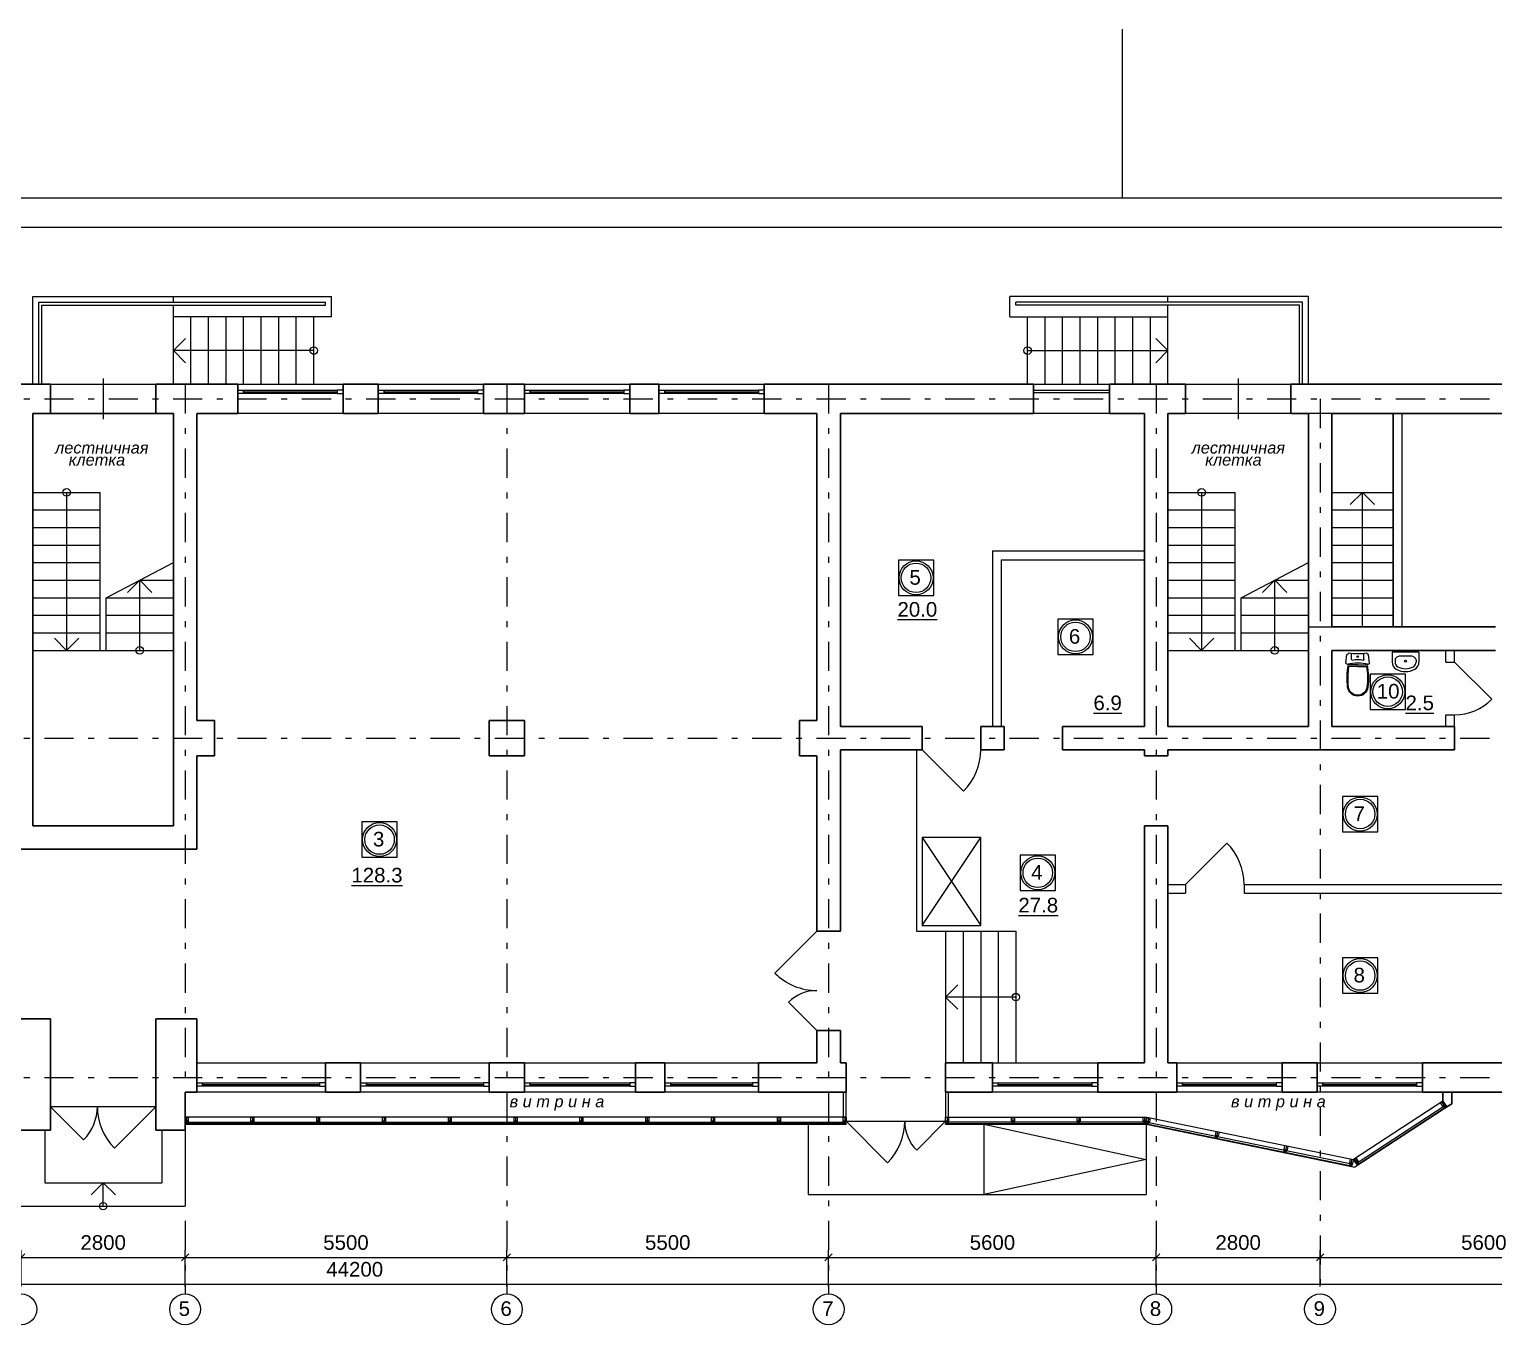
# Model space of a CAD drawing. Header units: metres. Extents: x 0 to 61.5, y -2.9 to 31.9.
# Drawn here: x 22.31 to 47.34, y 9.74 to 31.88 of the extents above; entities that cross this region are included whole.
import ezdxf
from ezdxf.enums import TextEntityAlignment as Align

# ---------------------------------------------------------------- set-up
doc = ezdxf.new("R2010")
doc.units = ezdxf.units.M
doc.header["$MEASUREMENT"] = 0
doc.linetypes.add('( Dashdot )', pattern=[1.001, 0.5, -0.25, 0.001, -0.25])
doc.layers.add('Level 50', color=7, linetype='Continuous', lineweight=0)
doc.layers.add('YOLO_TABLE', color=1, linetype='Continuous')
doc.styles.get("Standard").update_dxf_attribs({"font": 'times.ttf'})
doc.styles.add('Style-Arial', font='arial.ttf')
doc.styles.add('Style-Arial IF', font='ariali.ttf')
doc.dimstyles.get("Standard").update_dxf_attribs({"dimtxt": 0.18, "dimasz": 0.18, "dimexe": 0.18, "dimexo": 0.0625, "dimgap": 0.09, "dimtad": 0, "dimtih": 1, "dimtoh": 1, "dimdec": 4, "dimzin": 0, "dimdsep": 46, "dimtxsty": 'Standard', "dimcen": 0.09, "dimadec": 0, "dimazin": 0, "dimtfac": 1, "dimtdec": 4, "dimtofl": 0, "dimtmove": 0, "dimatfit": 3, "dimfxl": 1, "dimtolj": 1, "dimtzin": 0, "dimarcsym": 0})

# ---------------------------------------------------------------- blocks, each defined once
blk = doc.blocks.new('*U1186')
at = {"lineweight": 0}
blk.add_line((-0.8, 0), (0.8, 0), dxfattribs=at)
at = {"lineweight": 13, "flags": 128}
for points in [[(-0.9, 0.03), (-0.8, 0.03), (-0.8, -0.03), (-0.9, -0.03), (-0.9, 0.03)], [(0.9, 0.03), (0.8, 0.03), (0.8, -0.03), (0.9, -0.03), (0.9, 0.03)]]:
    blk.add_lwpolyline(points, close=True, dxfattribs=at)
at = {"lineweight": 0, "flags": 128}
blk.add_lwpolyline([(-0.8, 0.03), (0.8, 0.03), (0.8, -0.03), (-0.8, -0.03), (-0.8, 0.03)], close=True, dxfattribs=at)
blk = doc.blocks.new('*U1187')
at = {"lineweight": 0}
blk.add_line((-1, 0), (1, 0), dxfattribs=at)
at = {"lineweight": 13, "flags": 128}
for points in [[(-1.1, 0.03), (-1, 0.03), (-1, -0.03), (-1.1, -0.03), (-1.1, 0.03)], [(1.1, 0.03), (1, 0.03), (1, -0.03), (1.1, -0.03), (1.1, 0.03)]]:
    blk.add_lwpolyline(points, close=True, dxfattribs=at)
at = {"lineweight": 0, "flags": 128}
blk.add_lwpolyline([(-1, 0.03), (1, 0.03), (1, -0.03), (-1, -0.03), (-1, 0.03)], close=True, dxfattribs=at)
blk = doc.blocks.new('*U1188')
at = {"lineweight": 0}
blk.add_line((-0.85, 0), (0.85, 0), dxfattribs=at)
at = {"lineweight": 13, "flags": 128}
for points in [[(-0.95, 0.03), (-0.85, 0.03), (-0.85, -0.03), (-0.95, -0.03), (-0.95, 0.03)], [(0.95, 0.03), (0.85, 0.03), (0.85, -0.03), (0.95, -0.03), (0.95, 0.03)]]:
    blk.add_lwpolyline(points, close=True, dxfattribs=at)
at = {"lineweight": 0, "flags": 128}
blk.add_lwpolyline([(-0.85, 0.03), (0.85, 0.03), (0.85, -0.03), (-0.85, -0.03), (-0.85, 0.03)], close=True, dxfattribs=at)
blk = doc.blocks.new('*U1189')
at = {"lineweight": 0}
blk.add_line((-0.7, 0), (0.7, 0), dxfattribs=at)
at = {"lineweight": 13, "flags": 128}
for points in [[(-0.8, 0.03), (-0.7, 0.03), (-0.7, -0.03), (-0.8, -0.03), (-0.8, 0.03)], [(0.8, 0.03), (0.7, 0.03), (0.7, -0.03), (0.8, -0.03), (0.8, 0.03)]]:
    blk.add_lwpolyline(points, close=True, dxfattribs=at)
at = {"lineweight": 0, "flags": 128}
blk.add_lwpolyline([(-0.7, 0.03), (0.7, 0.03), (0.7, -0.03), (-0.7, -0.03), (-0.7, 0.03)], close=True, dxfattribs=at)
blk = doc.blocks.new('*U109')
at = {"color": 7, "linetype": 'Continuous', "lineweight": 13}
blk.add_line((0, 0.06), (0, -0.06), dxfattribs=at)
at = {"color": 7, "linetype": 'Continuous', "lineweight": 13, "flags": 128}
for points in [[(-0.025, 0.06), (0.025, 0.06), (0.025, -0.01), (-0.025, -0.01), (-0.025, 0.06)], [(-0.025, -0.05), (0.025, -0.05), (0.025, -0.06), (-0.025, -0.06), (-0.025, -0.05)]]:
    blk.add_lwpolyline(points, close=True, dxfattribs=at)
for points in [[(-0.015, -0.025), (-0.025, -0.025), (-0.025, -0.01), (0.025, -0.01), (0.025, -0.025), (0.015, -0.025)], [(0.015, -0.025), (0.015, -0.05), (-0.015, -0.05), (-0.015, -0.025)]]:
    blk.add_lwpolyline(points, dxfattribs=at)
blk = doc.blocks.new('SINK10')
at = {"color": 252, "linetype": 'Continuous', "lineweight": 13}
for p, q in [((-23, 0), (-23, -16.8)), ((23, 0), (-23, 0)), ((23, 0), (23, -16.8)), ((-17.9, -12.3), (-18, -13.4)), ((-18, -13.4), (-18, -16.8)), ((-17.5, -11.2), (-17.9, -12.3)), ((-16.8, -10.1), (-17.5, -11.2)), ((-15.9, -9.2), (-16.8, -10.1)), ((-14.8, -8.3), (-15.9, -9.2)), ((-13.6, -7.7), (-14.8, -8.3)), ((-12.2, -7.2), (-13.6, -7.7)), ((-10.7, -6.9), (-12.2, -7.2)), ((-9.1, -6.8), (-10.7, -6.9)), ((-9.1, -6.8), (-9.1, -6.8)), ((9.1, -6.8), (-9.1, -6.8)), ((9.1, -6.8), (9.1, -6.8)), ((10.7, -6.9), (9.1, -6.8)), ((12.2, -7.2), (10.7, -6.9)), ((13.6, -7.7), (12.2, -7.2)), ((14.8, -8.3), (13.6, -7.7)), ((15.9, -9.2), (14.8, -8.3)), ((16.8, -10.1), (15.9, -9.2)), ((17.5, -11.2), (16.8, -10.1)), ((17.9, -12.3), (17.5, -11.2)), ((18, -13.4), (17.9, -12.3)), ((18, -13.4), (18, -16.8))]:
    blk.add_line(p, q, dxfattribs=at)
for centre, radius, start, end in [((-9.1, -16.8), 13.9, 180, 241.5254), ((-9.1, -16.8), 8.89, 180, 241.5254), ((0, 0), 28, 241.5254, 298.4746), ((0, -15.2), 1.75, 0, 360), ((9.1, -16.8), 8.89, 298.4746, 360), ((9.1, -16.8), 13.9, 298.4746, 360), ((0, 0), 33, 241.5254, 298.4746)]:
    blk.add_arc(centre, radius, start, end, dxfattribs=at)
blk = doc.blocks.new('ун2')
at = {"color": 252, "linetype": 'Continuous', "lineweight": 13}
for p, q in [((-0.131, -0.114), (-0.131, 0.006)), ((0.131, -0.114), (0.131, 0.006)), ((-0.25, -0.194), (-0.229, -0.012)), ((0, -0.266), (-0.184, -0.266)), ((0, -0.235), (-0.168, -0.235)), ((0, -0.235), (0.168, -0.235)), ((0, -0.266), (0.184, -0.266)), ((0.25, -0.194), (0.229, -0.012))]:
    blk.add_line(p, q, dxfattribs=at)
at = {"color": 252, "linetype": 'Continuous', "lineweight": 13, "extrusion": (0, 0, -1)}
blk.add_circle((0, -0.058), 0.0157, dxfattribs=at)
at = {"color": 252, "linetype": 'Continuous', "lineweight": 13}
for centre, radius, start, end in [((-0.225, 0.014), 0.0259, 262.0147, 1.5137), ((0, 1.373), 1.373, 261.6431, 278.3569), ((0.225, 0.014), 0.0258, 178.1572, 278.1058), ((-0.226, -0.192), 0.0242, 185.3126, 270.5398), ((0, -1.267), 1.076, 77.8721, 102.1279), ((1.292, -0.524), 1.518, 168.8327, 186.9654), ((-0.169, -0.152), 0.0829, 229.7034, 270.7895), ((1.29, -0.524), 1.497, 170.087, 187.0749), ((-0.115, -0.115), 0.0166, 175.2998, 270.088), ((0, -0.594), 0.477, 76.0614, 103.9386), ((0.115, -0.115), 0.0166, 269.912, 4.7002), ((0.169, -0.152), 0.0829, 269.2105, 310.2966), ((-1.29, -0.524), 1.497, 352.9251, 9.913), ((-1.292, -0.524), 1.518, 353.0346, 11.1673), ((0.226, -0.192), 0.0242, 269.4602, 354.6874), ((0, -0.679), 0.217, 187.7539, 269.9084), ((0, -0.679), 0.198, 188.5249, 269.9084), ((0, -0.679), 0.198, 270.0916, 351.4751), ((0, -0.679), 0.217, 270.0916, 352.2461)]:
    blk.add_arc(centre, radius, start, end, dxfattribs=at)
blk = doc.blocks.new('*U15')
at = {"color": 7, "linetype": 'Continuous', "lineweight": 13}
for radius in [0.291, 0.252]:
    blk.add_circle((0, 0), radius, dxfattribs=at)
at = {"color": 7, "linetype": 'Continuous', "lineweight": 13, "style": 'Style-Arial'}
blk.add_text('3', height=0.25, dxfattribs=at).set_placement((-0.113, 0.133), align=Align.TOP_LEFT)
blk = doc.blocks.new('*U16')
at = {"color": 7, "linetype": 'Continuous', "lineweight": 13}
for radius in [0.291, 0.252]:
    blk.add_circle((0, 0), radius, dxfattribs=at)
at = {"color": 7, "linetype": 'Continuous', "lineweight": 13, "style": 'Style-Arial'}
blk.add_text('4', height=0.25, dxfattribs=at).set_placement((-0.113, 0.133), align=Align.TOP_LEFT)
blk = doc.blocks.new('*U17')
at = {"color": 7, "linetype": 'Continuous', "lineweight": 13}
for radius in [0.291, 0.252]:
    blk.add_circle((0, 0), radius, dxfattribs=at)
at = {"color": 7, "linetype": 'Continuous', "lineweight": 13, "style": 'Style-Arial'}
blk.add_text('5', height=0.25, dxfattribs=at).set_placement((-0.113, 0.133), align=Align.TOP_LEFT)
blk = doc.blocks.new('*U18')
at = {"color": 7, "linetype": 'Continuous', "lineweight": 13}
for radius in [0.291, 0.252]:
    blk.add_circle((0, 0), radius, dxfattribs=at)
at = {"color": 7, "linetype": 'Continuous', "lineweight": 13, "style": 'Style-Arial'}
blk.add_text('6', height=0.25, dxfattribs=at).set_placement((-0.113, 0.133), align=Align.TOP_LEFT)
blk = doc.blocks.new('*U19')
at = {"color": 7, "linetype": 'Continuous', "lineweight": 13}
for radius in [0.291, 0.252]:
    blk.add_circle((0, 0), radius, dxfattribs=at)
at = {"color": 7, "linetype": 'Continuous', "lineweight": 13, "style": 'Style-Arial'}
blk.add_text('7', height=0.25, dxfattribs=at).set_placement((-0.113, 0.133), align=Align.TOP_LEFT)
blk = doc.blocks.new('*U20')
at = {"color": 7, "linetype": 'Continuous', "lineweight": 13}
for radius in [0.291, 0.252]:
    blk.add_circle((0, 0), radius, dxfattribs=at)
at = {"color": 7, "linetype": 'Continuous', "lineweight": 13, "style": 'Style-Arial'}
blk.add_text('8', height=0.25, dxfattribs=at).set_placement((-0.113, 0.133), align=Align.TOP_LEFT)
blk = doc.blocks.new('*U1192')
at = {"color": 7, "linetype": 'Continuous', "lineweight": 13}
for radius in [0.291, 0.252]:
    blk.add_circle((0, 0), radius, dxfattribs=at)
at = {"color": 7, "linetype": 'Continuous', "lineweight": 13, "style": 'Style-Arial'}
blk.add_text('10', height=0.25, dxfattribs=at).set_placement((-0.187, 0.133), align=Align.TOP_LEFT)
blk = doc.blocks.new('_Oblique')
at = {"color": 0, "linetype": 'ByBlock', "lineweight": -2}
blk.add_line((0.5, 0.5), (-0.5, -0.5), dxfattribs=at)
blk = doc.blocks.new('*D1200')
at = {"color": 0, "linetype": 'Continuous', "lineweight": -2, "transparency": 16777216}
for p, q in [((22.176, 10.391), (22.176, 11.016)), ((24.976, 10.391), (24.976, 11.016)), ((22.176, 10.891), (24.976, 10.891))]:
    blk.add_line(p, q, dxfattribs=at)
at = {"layer": 'Defpoints', "color": 0, "linetype": 'Continuous', "lineweight": 13, "transparency": 16777216}
for p in [(24.976, 10.891), (22.176, 10.266), (24.976, 10.266)]:
    blk.add_point(p, dxfattribs=at)
at = {"color": 0, "linetype": 'Continuous', "lineweight": -2, "transparency": 16777216, "xscale": 0.125, "yscale": 0.125, "zscale": 0.125, "rotation": 180}
blk.add_blockref('_Oblique', (22.176, 10.891), dxfattribs=at)
at = {"color": 0, "linetype": 'Continuous', "lineweight": -2, "transparency": 16777216, "xscale": 0.125, "yscale": 0.125, "zscale": 0.125}
blk.add_blockref('_Oblique', (24.976, 10.891), dxfattribs=at)
at = {"color": 0, "linetype": 'Continuous', "lineweight": 0, "transparency": 16777216, "insert": (23.576, 11.143), "char_height": 0.25, "attachment_point": 5, "style": 'Style-Arial'}
blk.add_mtext('\\A1;2800', dxfattribs=at)
blk = doc.blocks.new('*D1201')
at = {"color": 0, "linetype": 'Continuous', "lineweight": -2, "transparency": 16777216}
for p, q in [((24.976, 10.391), (24.976, 11.016)), ((30.476, 10.391), (30.476, 11.016)), ((24.976, 10.891), (30.476, 10.891))]:
    blk.add_line(p, q, dxfattribs=at)
at = {"layer": 'Defpoints', "color": 0, "linetype": 'Continuous', "lineweight": 13, "transparency": 16777216}
for p in [(30.476, 10.891), (24.976, 10.266), (30.476, 10.266)]:
    blk.add_point(p, dxfattribs=at)
at = {"color": 0, "linetype": 'Continuous', "lineweight": -2, "transparency": 16777216, "xscale": 0.125, "yscale": 0.125, "zscale": 0.125, "rotation": 180}
blk.add_blockref('_Oblique', (24.976, 10.891), dxfattribs=at)
at = {"color": 0, "linetype": 'Continuous', "lineweight": -2, "transparency": 16777216, "xscale": 0.125, "yscale": 0.125, "zscale": 0.125}
blk.add_blockref('_Oblique', (30.476, 10.891), dxfattribs=at)
at = {"color": 0, "linetype": 'Continuous', "lineweight": 0, "transparency": 16777216, "insert": (27.726, 11.143), "char_height": 0.25, "attachment_point": 5, "style": 'Style-Arial'}
blk.add_mtext('\\A1;5500', dxfattribs=at)
blk = doc.blocks.new('*D1202')
at = {"color": 0, "linetype": 'Continuous', "lineweight": -2, "transparency": 16777216}
for p, q in [((30.476, 10.391), (30.476, 11.016)), ((35.976, 10.391), (35.976, 11.016)), ((30.476, 10.891), (35.976, 10.891))]:
    blk.add_line(p, q, dxfattribs=at)
at = {"layer": 'Defpoints', "color": 0, "linetype": 'Continuous', "lineweight": 13, "transparency": 16777216}
for p in [(35.976, 10.891), (30.476, 10.266), (35.976, 10.266)]:
    blk.add_point(p, dxfattribs=at)
at = {"color": 0, "linetype": 'Continuous', "lineweight": -2, "transparency": 16777216, "xscale": 0.125, "yscale": 0.125, "zscale": 0.125, "rotation": 180}
blk.add_blockref('_Oblique', (30.476, 10.891), dxfattribs=at)
at = {"color": 0, "linetype": 'Continuous', "lineweight": -2, "transparency": 16777216, "xscale": 0.125, "yscale": 0.125, "zscale": 0.125}
blk.add_blockref('_Oblique', (35.976, 10.891), dxfattribs=at)
at = {"color": 0, "linetype": 'Continuous', "lineweight": 0, "transparency": 16777216, "insert": (33.226, 11.143), "char_height": 0.25, "attachment_point": 5, "style": 'Style-Arial'}
blk.add_mtext('\\A1;5500', dxfattribs=at)
blk = doc.blocks.new('*D1203')
at = {"color": 0, "linetype": 'Continuous', "lineweight": -2, "transparency": 16777216}
for p, q in [((35.976, 10.391), (35.976, 11.016)), ((41.576, 10.391), (41.576, 11.016)), ((35.976, 10.891), (41.576, 10.891))]:
    blk.add_line(p, q, dxfattribs=at)
at = {"layer": 'Defpoints', "color": 0, "linetype": 'Continuous', "lineweight": 13, "transparency": 16777216}
for p in [(41.576, 10.891), (35.976, 10.266), (41.576, 10.266)]:
    blk.add_point(p, dxfattribs=at)
at = {"color": 0, "linetype": 'Continuous', "lineweight": -2, "transparency": 16777216, "xscale": 0.125, "yscale": 0.125, "zscale": 0.125, "rotation": 180}
blk.add_blockref('_Oblique', (35.976, 10.891), dxfattribs=at)
at = {"color": 0, "linetype": 'Continuous', "lineweight": -2, "transparency": 16777216, "xscale": 0.125, "yscale": 0.125, "zscale": 0.125}
blk.add_blockref('_Oblique', (41.576, 10.891), dxfattribs=at)
at = {"color": 0, "linetype": 'Continuous', "lineweight": 0, "transparency": 16777216, "insert": (38.776, 11.143), "char_height": 0.25, "attachment_point": 5, "style": 'Style-Arial'}
blk.add_mtext('\\A1;5600', dxfattribs=at)
blk = doc.blocks.new('*D1204')
at = {"color": 0, "linetype": 'Continuous', "lineweight": -2, "transparency": 16777216}
for p, q in [((41.576, 10.391), (41.576, 11.016)), ((44.376, 10.391), (44.376, 11.016)), ((41.576, 10.891), (44.376, 10.891))]:
    blk.add_line(p, q, dxfattribs=at)
at = {"layer": 'Defpoints', "color": 0, "linetype": 'Continuous', "lineweight": 13, "transparency": 16777216}
for p in [(44.376, 10.891), (41.576, 10.266), (44.376, 10.266)]:
    blk.add_point(p, dxfattribs=at)
at = {"color": 0, "linetype": 'Continuous', "lineweight": -2, "transparency": 16777216, "xscale": 0.125, "yscale": 0.125, "zscale": 0.125, "rotation": 180}
blk.add_blockref('_Oblique', (41.576, 10.891), dxfattribs=at)
at = {"color": 0, "linetype": 'Continuous', "lineweight": -2, "transparency": 16777216, "xscale": 0.125, "yscale": 0.125, "zscale": 0.125}
blk.add_blockref('_Oblique', (44.376, 10.891), dxfattribs=at)
at = {"color": 0, "linetype": 'Continuous', "lineweight": 0, "transparency": 16777216, "insert": (42.976, 11.143), "char_height": 0.25, "attachment_point": 5, "style": 'Style-Arial'}
blk.add_mtext('\\A1;2800', dxfattribs=at)
blk = doc.blocks.new('*D1205')
at = {"color": 0, "linetype": 'Continuous', "lineweight": -2, "transparency": 16777216}
for p, q in [((44.376, 10.391), (44.376, 11.016)), ((49.976, 10.391), (49.976, 11.016)), ((44.376, 10.891), (49.976, 10.891))]:
    blk.add_line(p, q, dxfattribs=at)
at = {"layer": 'Defpoints', "color": 0, "linetype": 'Continuous', "lineweight": 13, "transparency": 16777216}
for p in [(49.976, 10.891), (44.376, 10.266), (49.976, 10.266)]:
    blk.add_point(p, dxfattribs=at)
at = {"color": 0, "linetype": 'Continuous', "lineweight": -2, "transparency": 16777216, "xscale": 0.125, "yscale": 0.125, "zscale": 0.125, "rotation": 180}
blk.add_blockref('_Oblique', (44.376, 10.891), dxfattribs=at)
at = {"color": 0, "linetype": 'Continuous', "lineweight": -2, "transparency": 16777216, "xscale": 0.125, "yscale": 0.125, "zscale": 0.125}
blk.add_blockref('_Oblique', (49.976, 10.891), dxfattribs=at)
at = {"color": 0, "linetype": 'Continuous', "lineweight": 0, "transparency": 16777216, "insert": (47.176, 11.143), "char_height": 0.25, "attachment_point": 5, "style": 'Style-Arial'}
blk.add_mtext('\\A1;5600', dxfattribs=at)
blk = doc.blocks.new('*D1207')
at = {"color": 0, "linetype": 'Continuous', "lineweight": -2, "transparency": 16777216}
for p, q in [((5.776, 10.391), (5.776, 10.558)), ((49.976, 10.391), (49.976, 10.558)), ((5.776, 10.433), (49.976, 10.433))]:
    blk.add_line(p, q, dxfattribs=at)
at = {"layer": 'Defpoints', "color": 0, "linetype": 'Continuous', "lineweight": 13, "transparency": 16777216}
for p in [(5.776, 10.266), (49.976, 10.433), (49.976, 10.266)]:
    blk.add_point(p, dxfattribs=at)
at = {"color": 0, "linetype": 'Continuous', "lineweight": -2, "transparency": 16777216, "xscale": 0.125, "yscale": 0.125, "zscale": 0.125, "rotation": 180}
blk.add_blockref('_Oblique', (5.776, 10.433), dxfattribs=at)
at = {"color": 0, "linetype": 'Continuous', "lineweight": -2, "transparency": 16777216, "xscale": 0.125, "yscale": 0.125, "zscale": 0.125}
blk.add_blockref('_Oblique', (49.976, 10.433), dxfattribs=at)
at = {"color": 0, "linetype": 'Continuous', "lineweight": 0, "transparency": 16777216, "insert": (27.876, 10.685), "char_height": 0.25, "attachment_point": 5, "style": 'Style-Arial'}
blk.add_mtext('\\A1;44200', dxfattribs=at)

msp = doc.modelspace()

# ---------------------------------------------------------------- linework, layer by layer
at = {"color": 7, "linetype": 'Continuous', "lineweight": 0}
msp.add_line((40.9999691, 28.99999116), (40.9999691, 31.88290651), dxfattribs=at)
at = {"lineweight": 13}
for p, q in [((22.37617941, 25.81594903), (22.37617941, 27.31594903)), ((22.37617941, 27.31594903), (27.47617941, 27.31594903)), ((24.77617941, 27.21594903), (24.77617941, 27.31594903)), ((27.47617941, 26.96594903), (27.47617941, 27.31594903)), ((44.17617941, 27.31594903), (39.07617941, 27.31594903)), ((39.07617941, 26.96594903), (39.07617941, 27.31594903)), ((41.77617941, 27.21594903), (41.77617941, 27.31594903)), ((44.17617941, 25.81594903), (44.17617941, 27.31594903)), ((22.47617941, 27.21594903), (27.37617941, 27.21594903)), ((22.47617941, 25.81594903), (22.47617941, 27.21594903)), ((22.52617941, 27.16594903), (27.37617941, 27.16594903)), ((22.52617941, 25.81594903), (22.52617941, 27.16594903)), ((24.77617941, 25.81594903), (24.77617941, 27.16594903)), ((27.37617941, 27.16594903), (27.37617941, 27.21594903)), ((44.07617941, 27.21594903), (39.17617941, 27.21594903)), ((39.17617941, 27.16594903), (39.17617941, 27.21594903)), ((44.02617941, 27.16594903), (39.17617941, 27.16594903)), ((41.77617941, 25.81594903), (41.77617941, 27.16594903)), ((44.02617941, 25.81594903), (44.02617941, 27.16594903)), ((44.07617941, 25.81594903), (44.07617941, 27.21594903)), ((27.47617941, 26.96594903), (24.77617941, 26.96594903)), ((27.17617941, 25.81594903), (27.17617941, 26.96594903)), ((39.07617941, 26.96594903), (41.77617941, 26.96594903)), ((39.37617941, 25.81594903), (39.37617941, 26.96594903)), ((45.62617941, 25.31594903), (45.62617941, 21.66594903)), ((45.77617941, 25.31594903), (45.77617941, 21.66594903)), ((22.37617941, 23.96594903), (23.52617941, 23.96594903)), ((23.52617941, 21.26594903), (23.52617941, 23.96594903)), ((41.77617941, 23.96594903), (42.92617941, 23.96594903)), ((42.92617941, 21.26594903), (42.92617941, 23.96594903)), ((38.77617941, 22.96594903), (38.77617941, 19.96594903)), ((38.77617941, 22.96594903), (41.37617941, 22.96594903)), ((38.92617941, 22.81594903), (38.92617941, 19.96594903)), ((38.92617941, 22.81594903), (41.37617941, 22.81594903)), ((23.62617941, 21.26594903), (23.62617941, 22.16594903)), ((43.02617941, 21.26594903), (43.02617941, 22.16594903)), ((22.37617941, 21.26594903), (24.77617941, 21.26594903)), ((41.77617941, 21.26594903), (44.17617941, 21.26594903)), ((46.52617941, 21.06594903), (46.52617941, 21.26594903)), ((46.52617941, 21.06594903), (46.67617941, 21.06594903)), ((46.67617941, 21.06594903), (46.67617941, 21.26594903)), ((46.67617941, 21.06594903), (47.31257551, 20.42955293)), ((46.52617941, 19.96594903), (46.52617941, 20.16594903)), ((46.52617941, 20.16594903), (46.67617941, 20.16594903)), ((46.67617941, 19.96594903), (46.67617941, 20.16594903)), ((37.47617941, 19.56594903), (37.47617941, 16.46594903)), ((37.57617941, 19.56594903), (38.28328619, 18.85884225)), ((42.07617941, 17.26594903), (42.78328619, 17.97305581)), ((41.77617941, 17.26594903), (42.07617941, 17.26594903)), ((41.77617941, 17.11594903), (42.07617941, 17.11594903)), ((42.07617941, 17.26594903), (42.07617941, 17.11594903)), ((43.07617941, 17.26594903), (43.07617941, 17.11594903)), ((43.07617941, 17.26594903), (48.27617941, 17.26594903)), ((43.07617941, 17.11594903), (49.97617941, 17.11594903)), ((35.77617941, 16.46594903), (35.05900665, 15.74877628)), ((37.47617941, 16.46594903), (39.17617941, 16.46594903)), ((37.97617941, 16.46594903), (37.97617941, 14.21594903)), ((39.17617941, 16.46594903), (39.17617941, 14.21594903)), ((35.77617941, 14.76594903), (35.29127064, 15.2508578)), ((38.77617941, 14.21594903), (39.17617941, 14.21594903)), ((46.47683249, 13.56172565), (44.94605099, 12.5617837)), ((22.67617941, 13.46594903), (23.24186484, 12.90026361)), ((24.47617941, 13.46594903), (23.76907263, 12.75884225)), ((36.27617941, 13.28594903), (24.97617941, 13.28594903)), ((37.97617941, 13.28594903), (41.4133522, 13.28594903)), ((41.4133522, 13.28594903), (44.94605099, 12.5617837)), ((46.62617941, 13.51594903), (44.97033192, 12.43431108)), ((22.57617941, 13.06594903), (22.57617941, 12.16594903)), ((24.57617941, 13.06594903), (24.57617941, 12.16594903)), ((24.97617941, 13.16594903), (36.27617941, 13.16594903)), ((24.97617941, 13.06594903), (24.97617941, 11.76594903)), ((35.62617941, 13.16594903), (35.62617941, 11.96594903)), ((36.27617941, 13.21594903), (36.98328619, 12.50884225)), ((37.97617941, 13.21594903), (37.48120466, 12.72097429)), ((37.97617941, 13.16594903), (41.40117941, 13.16594903)), ((38.62617941, 13.16594903), (38.62617941, 11.96594903)), ((41.40117941, 13.16594903), (44.97033192, 12.43431108)), ((41.40117941, 13.16594903), (41.40117941, 11.96594903)), ((22.57617941, 12.16594903), (24.57617941, 12.16594903)), ((22.17617941, 11.76594903), (24.97617941, 11.76594903)), ((35.62617941, 11.96594903), (41.40117941, 11.96594903))]:
    msp.add_line(p, q, dxfattribs=at)
at = {"lineweight": 0}
for p, q in [((25.07617941, 25.81594903), (25.07617941, 26.96594903)), ((25.37617941, 25.81594903), (25.37617941, 26.96594903)), ((25.67617941, 25.81594903), (25.67617941, 26.96594903)), ((25.97617941, 25.81594903), (25.97617941, 26.96594903)), ((26.27617941, 25.81594903), (26.27617941, 26.96594903)), ((26.57617941, 25.81594903), (26.57617941, 26.96594903)), ((26.87617941, 25.81594903), (26.87617941, 26.96594903)), ((39.67617941, 25.81594903), (39.67617941, 26.96594903)), ((39.97617941, 25.81594903), (39.97617941, 26.96594903)), ((40.27617941, 25.81594903), (40.27617941, 26.96594903)), ((40.57617941, 25.81594903), (40.57617941, 26.96594903)), ((40.87617941, 25.81594903), (40.87617941, 26.96594903)), ((41.17617941, 25.81594903), (41.17617941, 26.96594903)), ((41.47617941, 25.81594903), (41.47617941, 26.96594903)), ((24.98392978, 26.59869941), (24.77617941, 26.39094903)), ((41.56842904, 26.59869941), (41.77617941, 26.39094903)), ((27.17617941, 26.39094903), (24.77617941, 26.39094903)), ((24.98392978, 26.18319866), (24.77617941, 26.39094903)), ((39.37617941, 26.39094903), (41.77617941, 26.39094903)), ((41.56842904, 26.18319866), (41.77617941, 26.39094903)), ((23.57617941, 25.91594903), (23.57617941, 25.21594903)), ((42.97617941, 25.91594903), (42.97617941, 25.21594903)), ((22.95117941, 23.96594903), (22.95117941, 21.26594903)), ((42.35117941, 23.96594903), (42.35117941, 21.26594903)), ((44.89342904, 23.75819866), (45.10117941, 23.96594903)), ((45.10117941, 21.66594903), (45.10117941, 23.96594903)), ((45.30892978, 23.75819866), (45.10117941, 23.96594903)), ((22.37617941, 23.66594903), (23.52617941, 23.66594903)), ((41.77617941, 23.66594903), (42.92617941, 23.66594903)), ((22.37617941, 23.36594903), (23.52617941, 23.36594903)), ((41.77617941, 23.36594903), (42.92617941, 23.36594903)), ((22.37617941, 23.06594903), (23.52617941, 23.06594903)), ((41.77617941, 23.06594903), (42.92617941, 23.06594903)), ((22.37617941, 22.76594903), (23.52617941, 22.76594903)), ((23.62617941, 22.16594903), (24.77617941, 22.76594903)), ((41.77617941, 22.76594903), (42.92617941, 22.76594903)), ((43.02617941, 22.16594903), (44.17617941, 22.76594903)), ((22.37617941, 22.46594903), (23.52617941, 22.46594903)), ((23.99342904, 22.25819866), (24.20117941, 22.46594903)), ((24.20117941, 22.46594903), (24.77617941, 22.46594903)), ((24.20117941, 21.26594903), (24.20117941, 22.46594903)), ((24.40892978, 22.25819866), (24.20117941, 22.46594903)), ((41.77617941, 22.46594903), (42.92617941, 22.46594903)), ((43.39342904, 22.25819866), (43.60117941, 22.46594903)), ((43.60117941, 22.46594903), (44.17617941, 22.46594903)), ((43.60117941, 21.26594903), (43.60117941, 22.46594903)), ((43.80892978, 22.25819866), (43.60117941, 22.46594903)), ((22.37617941, 22.16594903), (23.52617941, 22.16594903)), ((23.62617941, 22.16594903), (24.77617941, 22.16594903)), ((41.77617941, 22.16594903), (42.92617941, 22.16594903)), ((43.02617941, 22.16594903), (44.17617941, 22.16594903)), ((22.37617941, 21.86594903), (23.52617941, 21.86594903)), ((23.62617941, 21.86594903), (24.77617941, 21.86594903)), ((41.77617941, 21.86594903), (42.92617941, 21.86594903)), ((43.02617941, 21.86594903), (44.17617941, 21.86594903)), ((22.37617941, 21.56594903), (23.52617941, 21.56594903)), ((23.62617941, 21.56594903), (24.77617941, 21.56594903)), ((41.77617941, 21.56594903), (42.92617941, 21.56594903)), ((43.02617941, 21.56594903), (44.17617941, 21.56594903)), ((22.74342904, 21.47369941), (22.95117941, 21.26594903)), ((23.15892978, 21.47369941), (22.95117941, 21.26594903)), ((42.14342904, 21.47369941), (42.35117941, 21.26594903)), ((42.55892978, 21.47369941), (42.35117941, 21.26594903)), ((37.57617941, 18.06594903), (38.57617941, 16.56594903)), ((37.57617941, 16.56594903), (38.57617941, 18.06594903)), ((38.27617941, 16.46594903), (38.27617941, 14.21594903)), ((38.57617941, 16.46594903), (38.57617941, 14.21594903)), ((38.87617941, 16.46594903), (38.87617941, 14.21594903)), ((38.18392978, 15.54869941), (37.97617941, 15.34094903)), ((39.17617941, 15.34094903), (37.97617941, 15.34094903)), ((38.18392978, 15.13319866), (37.97617941, 15.34094903)), ((38.87617941, 13.84594903), (40.47617941, 13.84594903)), ((42.02617941, 13.84594903), (43.62617941, 13.84594903)), ((44.42617941, 13.84594903), (46.02617941, 13.84594903)), ((24.47617941, 13.46594903), (22.67617941, 13.46594903)), ((36.27617941, 13.21594903), (37.97617941, 13.21594903)), ((23.36842904, 11.95819866), (23.57617941, 12.16594903)), ((23.57617941, 11.76594903), (23.57617941, 12.16594903)), ((23.78392978, 11.95819866), (23.57617941, 12.16594903))]:
    msp.add_line(p, q, dxfattribs=at)
at = {"lineweight": 30}
for p, q in [((12.77617941, 25.81594903), (22.67617941, 25.81594903)), ((22.67617941, 25.81594903), (22.67617941, 25.31594903)), ((24.47617941, 25.81594903), (24.47617941, 25.31594903)), ((24.47617941, 25.81594903), (25.87617941, 25.81594903)), ((25.87617941, 25.81594903), (25.87617941, 25.31594903)), ((27.67617941, 25.81594903), (27.67617941, 25.31594903)), ((27.67617941, 25.81594903), (28.27617941, 25.81594903)), ((28.27617941, 25.81594903), (28.27617941, 25.31594903)), ((30.07617941, 25.81594903), (30.07617941, 25.31594903)), ((30.07617941, 25.81594903), (30.77617941, 25.81594903)), ((30.77617941, 25.81594903), (30.77617941, 25.31594903)), ((32.57617941, 25.81594903), (32.57617941, 25.31594903)), ((32.57617941, 25.81594903), (33.07617941, 25.81594903)), ((33.07617941, 25.81594903), (33.07617941, 25.31594903)), ((34.87617941, 25.81594903), (34.87617941, 25.31594903)), ((34.87617941, 25.81594903), (39.47617941, 25.81594903)), ((39.47617941, 25.81594903), (39.47617941, 25.31594903)), ((40.77617941, 25.81594903), (40.77617941, 25.31594903)), ((40.77617941, 25.81594903), (42.07617941, 25.81594903)), ((42.07617941, 25.81594903), (42.07617941, 25.31594903)), ((43.87617941, 25.81594903), (43.87617941, 25.31594903)), ((43.87617941, 25.81594903), (50.47617941, 25.81594903)), ((22.37617941, 18.26594903), (22.37617941, 25.31594903)), ((22.37617941, 25.31594903), (22.67617941, 25.31594903)), ((24.47617941, 25.31594903), (24.77617941, 25.31594903)), ((24.77617941, 18.26594903), (24.77617941, 25.31594903)), ((25.17617941, 20.06594903), (25.17617941, 25.31594903)), ((25.17617941, 25.31594903), (25.87617941, 25.31594903)), ((27.67617941, 25.31594903), (28.27617941, 25.31594903)), ((30.07617941, 25.31594903), (30.77617941, 25.31594903)), ((32.57617941, 25.31594903), (33.07617941, 25.31594903)), ((34.87617941, 25.31594903), (35.77617941, 25.31594903)), ((35.77617941, 25.31594903), (35.77617941, 20.06594903)), ((36.17617941, 25.31594903), (36.17617941, 19.96594903)), ((36.17617941, 25.31594903), (39.47617941, 25.31594903)), ((40.77617941, 25.31594903), (41.37617941, 25.31594903)), ((41.37617941, 25.31594903), (41.37617941, 19.96594903)), ((41.77617941, 19.96594903), (41.77617941, 25.31594903)), ((41.77617941, 25.31594903), (42.07617941, 25.31594903)), ((44.17617941, 25.31594903), (43.87617941, 25.31594903)), ((44.17617941, 19.96594903), (44.17617941, 25.31594903)), ((44.57617941, 25.31594903), (49.97617941, 25.31594903)), ((44.57617941, 21.66594903), (44.57617941, 25.31594903)), ((44.57617941, 21.66594903), (47.37617941, 21.66594903)), ((44.57617941, 19.96594903), (44.57617941, 21.26594903)), ((44.57617941, 21.26594903), (47.37617941, 21.26594903)), ((25.47617941, 20.06594903), (25.17617941, 20.06594903)), ((25.47617941, 20.06594903), (25.47617941, 19.46594903)), ((30.17617941, 20.06594903), (30.17617941, 19.46594903)), ((30.17617941, 20.06594903), (30.77617941, 20.06594903)), ((30.77617941, 20.06594903), (30.77617941, 19.46594903)), ((35.47617941, 20.06594903), (35.77617941, 20.06594903)), ((35.47617941, 20.06594903), (35.47617941, 19.46594903)), ((36.17617941, 19.96594903), (37.57617941, 19.96594903)), ((37.57617941, 19.96594903), (37.57617941, 19.56594903)), ((38.57617941, 19.96594903), (38.57617941, 19.56594903)), ((38.57617941, 19.96594903), (38.97617941, 19.96594903)), ((38.97617941, 19.96594903), (38.97617941, 19.56594903)), ((39.97617941, 19.96594903), (39.97617941, 19.56594903)), ((39.97617941, 19.96594903), (41.37617941, 19.96594903)), ((41.77617941, 19.96594903), (44.17617941, 19.96594903)), ((44.57617941, 19.96594903), (46.67617941, 19.96594903)), ((46.67617941, 19.96594903), (46.67617941, 19.56594903)), ((36.17617941, 19.56594903), (37.57617941, 19.56594903)), ((36.17617941, 19.56594903), (36.17617941, 16.46594903)), ((38.57617941, 19.56594903), (38.97617941, 19.56594903)), ((39.97617941, 19.56594903), (41.37617941, 19.56594903)), ((41.37617941, 19.56594903), (41.37617941, 19.46594903)), ((41.77617941, 19.56594903), (41.77617941, 19.46594903)), ((41.77617941, 19.56594903), (46.67617941, 19.56594903)), ((25.17617941, 19.46594903), (25.17617941, 17.86594903)), ((25.47617941, 19.46594903), (25.17617941, 19.46594903)), ((30.17617941, 19.46594903), (30.77617941, 19.46594903)), ((35.47617941, 19.46594903), (35.77617941, 19.46594903)), ((35.77617941, 19.46594903), (35.77617941, 16.46594903)), ((41.37617941, 19.46594903), (41.77617941, 19.46594903)), ((22.37617941, 18.26594903), (24.77617941, 18.26594903)), ((41.37617941, 18.26594903), (41.77617941, 18.26594903)), ((41.37617941, 18.26594903), (41.37617941, 14.21594903)), ((41.77617941, 18.26594903), (41.77617941, 14.21594903)), ((21.97617941, 17.86594903), (25.17617941, 17.86594903)), ((35.77617941, 16.46594903), (36.17617941, 16.46594903)), ((21.97617941, 14.96594903), (22.67617941, 14.96594903)), ((22.67617941, 14.96594903), (22.67617941, 13.06594903)), ((24.47617941, 14.96594903), (24.47617941, 13.06594903)), ((24.47617941, 14.96594903), (25.17617941, 14.96594903)), ((25.17617941, 13.71594903), (25.17617941, 14.96594903)), ((35.77617941, 14.76594903), (36.17617941, 14.76594903)), ((35.77617941, 14.76594903), (35.77617941, 14.21594903)), ((36.17617941, 14.76594903), (36.17617941, 14.21594903)), ((27.37617941, 14.21594903), (27.97617941, 14.21594903)), ((27.37617941, 14.21594903), (27.37617941, 13.71594903)), ((27.97617941, 14.21594903), (27.97617941, 13.71594903)), ((30.17617941, 14.21594903), (30.17617941, 13.71594903)), ((30.17617941, 14.21594903), (30.77617941, 14.21594903)), ((30.77617941, 14.21594903), (30.77617941, 13.71594903)), ((32.67617941, 14.21594903), (32.67617941, 13.71594903)), ((32.67617941, 14.21594903), (33.17617941, 14.21594903)), ((33.17617941, 14.21594903), (33.17617941, 13.71594903)), ((34.77617941, 14.21594903), (34.77617941, 13.71594903)), ((34.77617941, 14.21594903), (35.77617941, 14.21594903)), ((36.17617941, 14.21594903), (36.27617941, 14.21594903)), ((36.27617941, 14.21594903), (36.27617941, 13.71594903)), ((37.97617941, 14.21594903), (37.97617941, 13.71594903)), ((37.97617941, 14.21594903), (38.77617941, 14.21594903)), ((38.77617941, 14.21594903), (38.77617941, 13.71594903)), ((40.57617941, 14.21594903), (40.57617941, 13.71594903)), ((40.57617941, 14.21594903), (41.37617941, 14.21594903)), ((41.77617941, 14.21594903), (41.92617941, 14.21594903)), ((41.92617941, 14.21594903), (41.92617941, 13.71594903)), ((43.72617941, 14.21594903), (43.72617941, 13.71594903)), ((43.72617941, 14.21594903), (44.32617941, 14.21594903)), ((44.32617941, 14.21594903), (44.32617941, 13.71594903)), ((46.12617941, 14.21594903), (46.12617941, 13.71594903)), ((46.12617941, 14.21594903), (49.97617941, 14.21594903)), ((24.97617941, 13.71594903), (24.97617941, 13.06594903)), ((25.17617941, 13.71594903), (24.97617941, 13.71594903)), ((27.37617941, 13.71594903), (27.97617941, 13.71594903)), ((30.17617941, 13.71594903), (30.77617941, 13.71594903)), ((32.67617941, 13.71594903), (33.17617941, 13.71594903)), ((34.77617941, 13.71594903), (36.27617941, 13.71594903)), ((37.97617941, 13.71594903), (38.77617941, 13.71594903)), ((40.57617941, 13.71594903), (41.92617941, 13.71594903)), ((43.72617941, 13.71594903), (44.32617941, 13.71594903)), ((46.12617941, 13.71594903), (50.47617941, 13.71594903)), ((46.47683249, 13.56172565), (46.47683249, 13.71594903)), ((46.47683249, 13.56172565), (46.54245857, 13.46126064)), ((46.62617941, 13.71594903), (46.62617941, 13.51594903)), ((46.54245857, 13.46126064), (46.62617941, 13.51594903)), ((22.17617941, 13.06594903), (22.67617941, 13.06594903)), ((24.47617941, 13.06594903), (24.97617941, 13.06594903))]:
    msp.add_line(p, q, dxfattribs=at)
at = {"color": 1, "linetype": '( Dashdot )', "lineweight": 0}
for p, q in [((24.97617941, 25.81486177), (24.97617941, 10.26594903)), ((30.47617941, 25.81486177), (30.47617941, 10.26594903)), ((35.97617941, 25.81486177), (35.97617941, 10.26594903)), ((41.57617941, 25.81486177), (41.57617941, 10.26594903)), ((3.87022237, 25.56594903), (50.47617941, 25.56594903)), ((44.37617941, 25.56594903), (44.37617941, 10.26594903)), ((3.87022237, 19.76594903), (49.97617941, 19.76594903)), ((3.87022237, 13.96594903), (49.97617941, 13.96594903))]:
    msp.add_line(p, q, dxfattribs=at)
at = {"color": 7, "lineweight": 13}
msp.add_line((44.57617941, 23.96594903), (45.62617941, 23.96594903), dxfattribs=at)
at = {"color": 7, "lineweight": 0}
for p, q in [((44.57617941, 23.66594903), (45.62617941, 23.66594903)), ((44.57617941, 23.36594903), (45.62617941, 23.36594903)), ((44.57617941, 23.06594903), (45.62617941, 23.06594903)), ((44.57617941, 22.76594903), (45.62617941, 22.76594903)), ((44.57617941, 22.46594903), (45.62617941, 22.46594903)), ((44.57617941, 22.16594903), (45.62617941, 22.16594903)), ((44.57617941, 21.86594903), (45.62617941, 21.86594903))]:
    msp.add_line(p, q, dxfattribs=at)
at = {"lineweight": 0, "flags": 128}
for points in [[(22.67617941, 25.81594903), (24.47617941, 25.81594903), (24.47617941, 25.31594903), (22.67617941, 25.31594903), (22.67617941, 25.81594903)], [(25.87617941, 25.81594903), (27.67617941, 25.81594903), (27.67617941, 25.31594903), (25.87617941, 25.31594903), (25.87617941, 25.81594903)], [(28.27617941, 25.81594903), (30.07617941, 25.81594903), (30.07617941, 25.31594903), (28.27617941, 25.31594903), (28.27617941, 25.81594903)], [(30.77617941, 25.81594903), (32.57617941, 25.81594903), (32.57617941, 25.31594903), (30.77617941, 25.31594903), (30.77617941, 25.81594903)], [(33.07617941, 25.81594903), (34.87617941, 25.81594903), (34.87617941, 25.31594903), (33.07617941, 25.31594903), (33.07617941, 25.81594903)], [(39.47617941, 25.81594903), (40.77617941, 25.81594903), (40.77617941, 25.31594903), (39.47617941, 25.31594903), (39.47617941, 25.81594903)], [(42.07617941, 25.81594903), (43.87617941, 25.81594903), (43.87617941, 25.31594903), (42.07617941, 25.31594903), (42.07617941, 25.81594903)], [(25.17617941, 14.21594903), (27.37617941, 14.21594903), (27.37617941, 13.71594903), (25.17617941, 13.71594903), (25.17617941, 14.21594903)], [(27.97617941, 14.21594903), (30.17617941, 14.21594903), (30.17617941, 13.71594903), (27.97617941, 13.71594903), (27.97617941, 14.21594903)], [(30.77617941, 14.21594903), (32.67617941, 14.21594903), (32.67617941, 13.71594903), (30.77617941, 13.71594903), (30.77617941, 14.21594903)], [(33.17617941, 14.21594903), (34.77617941, 14.21594903), (34.77617941, 13.71594903), (33.17617941, 13.71594903), (33.17617941, 14.21594903)], [(38.77617941, 14.21594903), (40.57617941, 14.21594903), (40.57617941, 13.71594903), (38.77617941, 13.71594903), (38.77617941, 14.21594903)], [(41.92617941, 14.21594903), (43.72617941, 14.21594903), (43.72617941, 13.71594903), (41.92617941, 13.71594903), (41.92617941, 14.21594903)], [(44.32617941, 14.21594903), (46.12617941, 14.21594903), (46.12617941, 13.71594903), (44.32617941, 13.71594903), (44.32617941, 14.21594903)], [(38.87617941, 13.87594903), (40.47617941, 13.87594903), (40.47617941, 13.81594903), (38.87617941, 13.81594903), (38.87617941, 13.87594903)], [(42.02617941, 13.87594903), (43.62617941, 13.87594903), (43.62617941, 13.81594903), (42.02617941, 13.81594903), (42.02617941, 13.87594903)], [(44.42617941, 13.87594903), (46.02617941, 13.87594903), (46.02617941, 13.81594903), (44.42617941, 13.81594903), (44.42617941, 13.87594903)]]:
    msp.add_lwpolyline(points, close=True, dxfattribs=at)
at = {"lineweight": 13, "flags": 128}
for points in [[(39.47617941, 25.71594903), (40.77617941, 25.71594903), (40.77617941, 25.66594903), (39.47617941, 25.66594903), (39.47617941, 25.71594903)], [(37.57617941, 18.06594903), (37.57617941, 16.56594903), (38.57617941, 16.56594903), (38.57617941, 18.06594903), (37.57617941, 18.06594903)], [(38.77617941, 13.87594903), (38.87617941, 13.87594903), (38.87617941, 13.81594903), (38.77617941, 13.81594903), (38.77617941, 13.87594903)], [(40.57617941, 13.87594903), (40.47617941, 13.87594903), (40.47617941, 13.81594903), (40.57617941, 13.81594903), (40.57617941, 13.87594903)], [(41.92617941, 13.87594903), (42.02617941, 13.87594903), (42.02617941, 13.81594903), (41.92617941, 13.81594903), (41.92617941, 13.87594903)], [(43.72617941, 13.87594903), (43.62617941, 13.87594903), (43.62617941, 13.81594903), (43.72617941, 13.81594903), (43.72617941, 13.87594903)], [(44.32617941, 13.87594903), (44.42617941, 13.87594903), (44.42617941, 13.81594903), (44.32617941, 13.81594903), (44.32617941, 13.87594903)], [(46.12617941, 13.87594903), (46.02617941, 13.87594903), (46.02617941, 13.81594903), (46.12617941, 13.81594903), (46.12617941, 13.87594903)], [(36.22617941, 13.28594903), (36.27617941, 13.28594903), (36.27617941, 13.71594903), (36.22617941, 13.71594903), (36.22617941, 13.28594903)], [(37.97617941, 13.28594903), (38.02617941, 13.28594903), (38.02617941, 13.71594903), (37.97617941, 13.71594903), (37.97617941, 13.28594903)], [(45.02653974, 12.51283293), (45.04021184, 12.49190272), (46.50350139, 13.44775736), (46.48982929, 13.46868758), (45.02653974, 12.51283293)], [(36.23617941, 13.20094903), (36.23617941, 13.17594903), (25.01617941, 13.17594903), (25.01617941, 13.20094903), (36.23617941, 13.20094903)], [(38.01617941, 13.20094903), (38.01617941, 13.17594903), (41.36117941, 13.17594903), (41.36117941, 13.20094903), (38.01617941, 13.20094903)], [(41.44739306, 13.19220352), (41.44237272, 13.16771279), (44.8841734, 12.46218059), (44.88919374, 12.48667133), (41.44739306, 13.19220352)]]:
    msp.add_lwpolyline(points, close=True, dxfattribs=at)
at = {"color": 252, "lineweight": 0, "flags": 128}
for points in [[(22.37617941, 25.31594903), (24.77617941, 25.31594903), (24.77617941, 18.26594903), (22.37617941, 18.26594903), (22.37617941, 25.31594903)], [(41.77617941, 25.31594903), (41.77617941, 19.96594903), (44.17617941, 19.96594903), (44.17617941, 21.66619372), (45.62617941, 21.66594903), (45.62617941, 25.31594903), (41.77617941, 25.31594903), (41.77617941, 25.31594903)]]:
    msp.add_lwpolyline(points, close=True, dxfattribs=at)
at = {"lineweight": 0, "flags": 128}
msp.add_lwpolyline([(38.62617941, 13.16594903), (41.40117941, 12.56594903), (38.62617941, 11.96594903)], dxfattribs=at)
at = {"lineweight": 0}
for centre in [(27.17617941, 26.39094903), (39.37617941, 26.39094903), (22.95117941, 23.96594903), (42.35117941, 23.96594903), (24.20117941, 21.26594903), (43.60117941, 21.26594903), (39.17617941, 15.34094903), (23.57617941, 11.76594903)]:
    msp.add_circle(centre, 0.06444703, dxfattribs=at)
at = {"color": 7, "linetype": 'Continuous', "lineweight": 13}
for centre in [(22.17617941, 10.00259359), (24.97617941, 10.00259359), (30.47617941, 10.00259359), (35.97617941, 10.00259359), (41.57617941, 10.00259359), (44.37617941, 10.00259359)]:
    msp.add_circle(centre, 0.26335544, dxfattribs=at)
at = {"lineweight": 0}
for centre, radius, start, end in [((46.67617941, 21.06594903), 0.9, 270, 315), ((37.57617941, 19.56594903), 1, 315, 0), ((42.07617941, 17.26594903), 1, 0, 45), ((35.77617941, 16.46594903), 1.01423544, 225, 270), ((35.77617941, 14.76594903), 0.68576456, 90, 135), ((22.67617941, 13.46594903), 0.8, 315, 0), ((24.47617941, 13.46594903), 1, 180, 225), ((36.27617941, 13.21594903), 1, 315, 0), ((37.97617941, 13.21594903), 0.7, 180, 225)]:
    msp.add_arc(centre, radius, start, end, dxfattribs=at)
at = {"layer": 'Level 50', "color": 7, "linetype": 'Continuous', "lineweight": 0}
msp.add_line((-0.0000309, 28.99999116), (61.4999691, 28.99999116), dxfattribs=at)
at = {"layer": 'Level 50', "color": 7, "linetype": 'Continuous', "lineweight": 13}
msp.add_line((1.9999691, 28.49999116), (60.9999691, 28.49999116), dxfattribs=at)
at = {"layer": 'YOLO_TABLE'}
for points in [[(37.16788911, 22.20370894), (37.77218964, 22.20370894), (37.77218964, 22.80800947), (37.16788911, 22.80800947)], [(39.89364009, 21.19512745), (40.49794063, 21.19512745), (40.49794063, 21.79942799), (39.89364009, 21.79942799)], [(45.23085107, 20.25738638), (45.83515161, 20.25738638), (45.83515161, 20.86168692), (45.23085107, 20.86168692)], [(44.75978381, 18.16587286), (45.36408435, 18.16587286), (45.36408435, 18.77017339), (44.75978381, 18.77017339)], [(27.99803166, 17.72960465), (28.6023322, 17.72960465), (28.6023322, 18.33390518), (27.99803166, 18.33390518)], [(39.24852532, 17.16115448), (39.85282586, 17.16115448), (39.85282586, 17.76545501), (39.24852532, 17.76545501)], [(44.75978381, 15.40520431), (45.36408435, 15.40520431), (45.36408435, 16.00950485), (44.75978381, 16.00950485)]]:
    msp.add_lwpolyline(points, close=True, dxfattribs=at)

# ---------------------------------------------------------------- block references
at = {"lineweight": 13}
for name, p in [('*U1186', (26.77621837, 25.68596384)), ('*U1186', (29.17621837, 25.68596384)), ('*U1186', (31.67621837, 25.68596384)), ('*U1186', (33.97621837, 25.68596384)), ('*U1187', (26.27621837, 13.84596384)), ('*U1187', (29.07621837, 13.84596384)), ('*U1188', (31.72621837, 13.84596384)), ('*U1189', (33.97621837, 13.84596384))]:
    msp.add_blockref(name, p, dxfattribs=at)
at = {"color": 7, "linetype": 'Continuous', "lineweight": 13}
for name, p in [('*U17', (37.47004262, 22.50588961)), ('*U18', (40.19579361, 21.49730813)), ('*U1192', (45.5329782, 20.5595611)), ('*U19', (45.06193733, 18.46805353)), ('*U15', (28.30018518, 18.03178532)), ('*U16', (39.55067883, 17.46333515)), ('*U20', (45.06193733, 15.70738498)), ('*U109', (25.00114951, 13.22598498)), ('*U109', (26.12614951, 13.22598498)), ('*U109', (27.25114951, 13.22598498)), ('*U109', (28.37614951, 13.22598498)), ('*U109', (29.50114951, 13.22598498)), ('*U109', (30.62614951, 13.22598498)), ('*U109', (31.75114951, 13.22598498)), ('*U109', (32.87614951, 13.22598498)), ('*U109', (34.00114951, 13.22598498)), ('*U109', (35.12614951, 13.22598498)), ('*U109', (36.25114951, 13.22598498)), ('*U109', (38.00114951, 13.22598498)), ('*U109', (39.12614951, 13.22598498)), ('*U109', (40.25114951, 13.22598498)), ('*U109', (41.37614951, 13.22598498))]:
    msp.add_blockref(name, p, dxfattribs=at)
at = {"color": 252, "linetype": 'Continuous', "lineweight": 13, "extrusion": (0, 0, -1), "xscale": 0.8056611058123734, "yscale": 0.8056611058123734, "zscale": 0.8056611058123734}
msp.add_blockref('ун2', (-45.02040668, 21.20574472), dxfattribs=at)
at = {"color": 252, "linetype": 'Continuous', "lineweight": 13, "xscale": 0.01, "yscale": 0.01, "zscale": 0.01}
msp.add_blockref('SINK10', (45.83711787, 21.23337666), dxfattribs=at)
at = {"color": 7, "linetype": 'Continuous', "lineweight": 13}
for p, rotation in [((46.48867063, 13.49783479), 33.15350019668098), ((41.43769689, 13.21974769), 348.4154639204788), ((42.61325227, 12.97877145), 348.4154639204788), ((43.78880765, 12.73779521), 348.4154639204788), ((44.90888645, 12.50819108), 348.4154639204788), ((45.00026482, 12.52557363), 33.15350019668098)]:
    msp.add_blockref('*U109', p, dxfattribs=dict(at, rotation=rotation))

# ---------------------------------------------------------------- texts
at = {"color": 7, "lineweight": 0, "style": 'Style-Arial IF'}
for p in [(30.52287578, 13.65584858), (42.85415387, 13.65584858)]:
    msp.add_text('в и т р и н а ', height=0.2, dxfattribs=at).set_placement(p, align=Align.TOP_LEFT)
at = {"color": 7, "linetype": 'Continuous', "lineweight": 30, "style": 'Style-Arial'}
for s, p in [('5', (24.86572399, 10.13930674)), ('6', (30.36572399, 10.13930674)), ('7', (35.86572399, 10.13930674)), ('8', (41.46572399, 10.13930674)), ('9', (44.26572399, 10.13930674))]:
    msp.add_text(s, height=0.25, dxfattribs=at).set_placement(p, align=Align.TOP_LEFT)
at = {"color": 7, "lineweight": 0, "char_height": 0.2, "attachment_point": 1, "line_spacing_factor": 0.621037, "style": 'Style-Arial IF'}
for insert in [(22.75362603, 24.83079588), (42.17994689, 24.83079588)]:
    msp.add_mtext('лестничная\\P   клетка', dxfattribs=dict(at, insert=insert))
at = {"color": 7, "linetype": 'Continuous', "lineweight": 13, "char_height": 0.25, "attachment_point": 1, "line_spacing_factor": 0.6, "style": 'Style-Arial'}
for s, insert in [('\\L20.0', (37.15265779, 22.09188541)), ('\\L6.9', (40.50217576, 20.49404112)), ('\\L2.5', (45.83741347, 20.49404112)), ('\\L128.3', (27.8190956, 17.54907862)), ('\\L27.8', (39.21957797, 17.03621524))]:
    msp.add_mtext(s, dxfattribs=dict(at, insert=insert))

# ---------------------------------------------------------------- dimensions: what is measured, and where the dimension line sits
at = {"color": 5, "linetype": 'Continuous', "lineweight": 0}
for base, p1, p2, picture, middle in [((24.97617941, 10.89055156), (22.17617941, 10.26594903), (24.97617941, 10.26594903), '*D1200', (23.57617941, 11.14319481)), ((30.47617941, 10.89055156), (24.97617941, 10.26594903), (30.47617941, 10.26594903), '*D1201', (27.72617941, 11.14319481)), ((35.97617941, 10.89055156), (30.47617941, 10.26594903), (35.97617941, 10.26594903), '*D1202', (33.22617941, 11.14319481)), ((41.57617941, 10.89055156), (35.97617941, 10.26594903), (41.57617941, 10.26594903), '*D1203', (38.77617941, 11.14319481)), ((44.37617941, 10.89055156), (41.57617941, 10.26594903), (44.37617941, 10.26594903), '*D1204', (42.97617941, 11.14319481)), ((49.97617941, 10.89055156), (44.37617941, 10.26594903), (49.97617941, 10.26594903), '*D1205', (47.17617941, 11.14319481)), ((49.97617941, 10.43278764), (5.77617941, 10.26594903), (49.97617941, 10.26594903), '*D1207', (27.87617941, 10.68543089))]:
    dim = msp.add_linear_dim(base=base, p1=p1, p2=p2, dimstyle='Standard', override={"dimtxt": 0.25, "dimasz": 0.125, "dimexe": 0.125, "dimexo": 0.125, "dimgap": 0.125, "dimtad": 1, "dimtih": 0, "dimtoh": 0, "dimlfac": 1000, "dimzin": 11, "dimtxsty": 'Style-Arial', "dimblk": 'Oblique', "dimfrac": 2, "dimtzin": 11}, dxfattribs=at)
    dim.commit()
    dim.dimension.update_dxf_attribs({"geometry": picture, "text_midpoint": middle})

doc.saveas('drawing.dxf')
